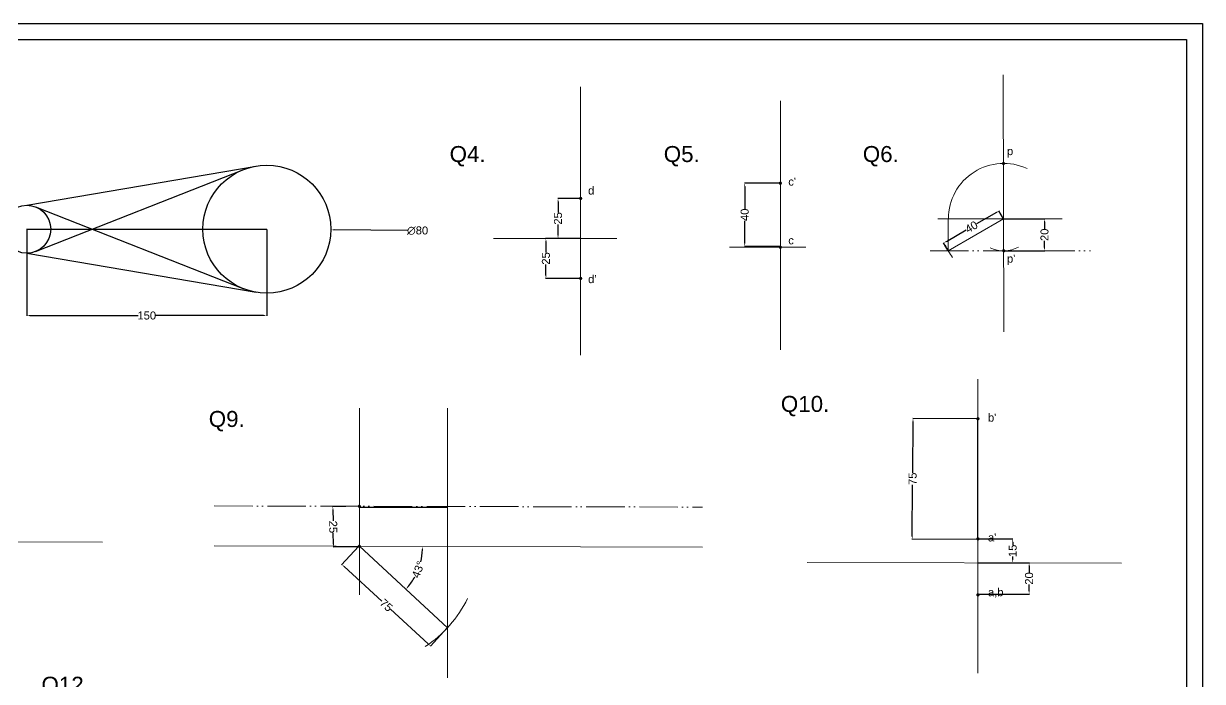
# Model space of a CAD drawing. Header units: millimetres. Extents: x 854 to 2043, y 502 to 1343.
# Drawn here: x 1307 to 2043, y 931 to 1343 of the extents above; entities that cross this region are included whole.
import ezdxf

# ---------------------------------------------------------------- set-up
doc = ezdxf.new("R2010")
doc.units = ezdxf.units.MM
doc.header["$PDMODE"] = 34
doc.header["$PDSIZE"] = 3
doc.linetypes.add('ACAD_ISO05W100', pattern=[33, 24, -3, 0, -3, 0, -3])
doc.layers.add('dimension line', color=50, linetype='Continuous')
for name, color, linetype, lineweight in [('locus', 7, 'ACAD_ISO05W100', 15), ('LOCUS LINE', 7, 'ACAD_ISO05W100', 5), ('object', 1, 'Continuous', 30), ('prjector', 7, 'Continuous', 0), ('reference', 7, 'Continuous', 20), ('text', 80, 'Continuous', 5)]:
    doc.layers.add(name, color=color, linetype=linetype, lineweight=lineweight)
doc.styles.get("Standard").update_dxf_attribs({"font": 'arial.ttf', "height": 5})
doc.dimstyles.get("Standard").update_dxf_attribs({"dimtxt": 5, "dimasz": 2, "dimexe": 0.18, "dimexo": 0.0625, "dimgap": 0.09, "dimtad": 0, "dimdec": 0, "dimzin": 0, "dimdsep": 46, "dimtxsty": 'Standard', "dimcen": 0.09, "dimadec": 0, "dimazin": 0, "dimtfac": 1, "dimtdec": 0, "dimtofl": 0, "dimtmove": 0, "dimatfit": 3, "dimfxl": 1, "dimtolj": 1, "dimtzin": 0, "dimarcsym": 0})

# ---------------------------------------------------------------- blocks, each defined once
blk = doc.blocks.new('*D3')
at = {"layer": 'Defpoints', "color": 0, "transparency": 16777216}
for p in [(1418.55, 1214.46), (1498.55, 1213.67)]:
    blk.add_point(p, dxfattribs=at)
at = {"layer": 'dimension line', "color": 0, "lineweight": -2, "transparency": 16777216}
for p, q in [((1458.46, 1214.06), (1458.64, 1214.06)), ((1458.55, 1213.97), (1458.55, 1214.15)), ((1546.39, 1213.19), (1500.55, 1213.65))]:
    blk.add_line(p, q, dxfattribs=at)
at = {"layer": 'dimension line', "color": 0, "transparency": 16777216}
blk.add_solid([(1500.55, 1213.98), (1500.54, 1213.31), (1498.55, 1213.67)], dxfattribs=at)
at = {"layer": 'dimension line', "color": 0, "transparency": 16777216, "insert": (1552.77, 1213.13), "char_height": 5, "attachment_point": 5, "rotation": 359.43383}
blk.add_mtext('\\A1;∅80', dxfattribs=at)
blk = doc.blocks.new('*D4')
at = {"layer": 'Defpoints', "color": 0, "transparency": 16777216}
for p in [(1293.55, 1213.92), (1323.55, 1214.2)]:
    blk.add_point(p, dxfattribs=at)
at = {"layer": 'dimension line', "color": 0, "lineweight": -2, "transparency": 16777216}
for p, q in [((1280.77, 1213.81), (1291.55, 1213.91)), ((1308.46, 1214.06), (1308.64, 1214.06)), ((1308.55, 1213.97), (1308.55, 1214.15))]:
    blk.add_line(p, q, dxfattribs=at)
at = {"layer": 'dimension line', "color": 0, "transparency": 16777216}
blk.add_solid([(1291.55, 1214.24), (1291.55, 1213.57), (1293.55, 1213.92)], dxfattribs=at)
at = {"layer": 'dimension line', "color": 0, "transparency": 16777216, "insert": (1274.38, 1213.75), "char_height": 5, "attachment_point": 5, "rotation": 0.52324}
blk.add_mtext('\\A1;∅30', dxfattribs=at)
blk = doc.blocks.new('*D5')
at = {"layer": 'Defpoints', "color": 0, "transparency": 16777216}
for p in [(1308.55, 1213.97), (1458.55, 1213.97), (1458.55, 1160.09)]:
    blk.add_point(p, dxfattribs=at)
at = {"layer": 'dimension line', "color": 0, "lineweight": -2, "transparency": 16777216}
for p, q in [((1308.55, 1213.91), (1308.55, 1159.91)), ((1458.55, 1213.91), (1458.55, 1159.91)), ((1310.55, 1160.09), (1378.18, 1160.09)), ((1456.55, 1160.09), (1388.92, 1160.09))]:
    blk.add_line(p, q, dxfattribs=at)
at = {"layer": 'dimension line', "color": 0, "transparency": 16777216}
for points in [[(1310.55, 1160.43), (1310.55, 1159.76), (1308.55, 1160.09)], [(1456.55, 1160.43), (1456.55, 1159.76), (1458.55, 1160.09)]]:
    blk.add_solid(points, dxfattribs=at)
at = {"layer": 'dimension line', "color": 0, "transparency": 16777216, "insert": (1383.55, 1160.09), "char_height": 5, "attachment_point": 5}
blk.add_mtext('\\A1;150', dxfattribs=at)
blk = doc.blocks.new('*D6')
at = {"layer": 'Defpoints', "color": 0, "transparency": 16777216}
for p in [(1654.64, 1233.28), (1640.5, 1208.28), (1654.64, 1208.28)]:
    blk.add_point(p, dxfattribs=at)
at = {"layer": 'dimension line', "color": 0, "lineweight": -2, "transparency": 16777216}
for p, q in [((1654.58, 1233.28), (1640.32, 1233.28)), ((1640.5, 1231.28), (1640.5, 1224.51)), ((1640.5, 1210.28), (1640.5, 1217.04)), ((1654.58, 1208.28), (1640.32, 1208.28))]:
    blk.add_line(p, q, dxfattribs=at)
at = {"layer": 'dimension line', "color": 0, "transparency": 16777216}
for points in [[(1640.17, 1231.28), (1640.83, 1231.28), (1640.5, 1233.28)], [(1640.17, 1210.28), (1640.83, 1210.28), (1640.5, 1208.28)]]:
    blk.add_solid(points, dxfattribs=at)
at = {"layer": 'dimension line', "color": 0, "transparency": 16777216, "insert": (1640.5, 1220.78), "char_height": 5, "attachment_point": 5, "rotation": 90}
blk.add_mtext('\\A1;25', dxfattribs=at)
blk = doc.blocks.new('*D7')
at = {"layer": 'Defpoints', "color": 0, "transparency": 16777216}
for p in [(1654.64, 1208.28), (1632.94, 1183.28), (1654.64, 1183.28)]:
    blk.add_point(p, dxfattribs=at)
at = {"layer": 'dimension line', "color": 0, "lineweight": -2, "transparency": 16777216}
for p, q in [((1654.58, 1208.28), (1632.76, 1208.28)), ((1632.94, 1206.28), (1632.94, 1199.51)), ((1632.94, 1185.28), (1632.94, 1192.04)), ((1654.58, 1183.28), (1632.76, 1183.28))]:
    blk.add_line(p, q, dxfattribs=at)
at = {"layer": 'dimension line', "color": 0, "transparency": 16777216}
for points in [[(1632.61, 1206.28), (1633.27, 1206.28), (1632.94, 1208.28)], [(1632.61, 1185.28), (1633.27, 1185.28), (1632.94, 1183.28)]]:
    blk.add_solid(points, dxfattribs=at)
at = {"layer": 'dimension line', "color": 0, "transparency": 16777216, "insert": (1632.94, 1195.78), "char_height": 5, "attachment_point": 5, "rotation": 90}
blk.add_mtext('\\A1;25', dxfattribs=at)
blk = doc.blocks.new('*D8')
at = {"layer": 'Defpoints', "color": 0, "transparency": 16777216}
for p in [(1779.41, 1242.8), (1757.15, 1203.3), (1779.41, 1203.3)]:
    blk.add_point(p, dxfattribs=at)
at = {"layer": 'dimension line', "color": 0, "lineweight": -2, "transparency": 16777216}
for p, q in [((1779.35, 1242.8), (1756.97, 1242.8)), ((1757.15, 1240.8), (1757.15, 1226.81)), ((1757.15, 1205.3), (1757.15, 1219.29)), ((1779.35, 1203.3), (1756.97, 1203.3))]:
    blk.add_line(p, q, dxfattribs=at)
at = {"layer": 'dimension line', "color": 0, "transparency": 16777216}
for points in [[(1756.82, 1240.8), (1757.49, 1240.8), (1757.15, 1242.8)], [(1756.82, 1205.3), (1757.49, 1205.3), (1757.15, 1203.3)]]:
    blk.add_solid(points, dxfattribs=at)
at = {"layer": 'dimension line', "color": 0, "transparency": 16777216, "insert": (1757.15, 1223.05), "char_height": 5, "attachment_point": 5, "rotation": 90}
blk.add_mtext('\\A1;40', dxfattribs=at)
blk = doc.blocks.new('*D9')
at = {"layer": 'Defpoints', "color": 0, "transparency": 16777216}
for p in [(1918.93, 1220.56), (1918.99, 1200.56), (1944.48, 1200.56)]:
    blk.add_point(p, dxfattribs=at)
at = {"layer": 'dimension line', "color": 0, "lineweight": -2, "transparency": 16777216}
for p, q in [((1918.99, 1220.56), (1944.66, 1220.56)), ((1944.48, 1218.56), (1944.48, 1214.26)), ((1944.48, 1202.56), (1944.48, 1206.85)), ((1919.05, 1200.56), (1944.66, 1200.56))]:
    blk.add_line(p, q, dxfattribs=at)
at = {"layer": 'dimension line', "color": 0, "transparency": 16777216}
for points in [[(1944.14, 1218.56), (1944.81, 1218.56), (1944.48, 1220.56)], [(1944.14, 1202.56), (1944.81, 1202.56), (1944.48, 1200.56)]]:
    blk.add_solid(points, dxfattribs=at)
at = {"layer": 'dimension line', "color": 0, "transparency": 16777216, "insert": (1944.48, 1210.56), "char_height": 5, "attachment_point": 5, "rotation": 90}
blk.add_mtext('\\A1;20', dxfattribs=at)
blk = doc.blocks.new('*D10')
at = {"layer": 'Defpoints', "color": 0, "transparency": 16777216}
for p in [(1918.93, 1220.56), (1881.46, 1205.45), (1884.29, 1200.56)]:
    blk.add_point(p, dxfattribs=at)
at = {"layer": 'dimension line', "color": 0, "lineweight": -2, "transparency": 16777216}
for p, q in [((1914.37, 1224.45), (1902.04, 1217.34)), ((1918.9, 1220.61), (1916.01, 1225.61)), ((1883.19, 1206.45), (1895.52, 1213.57)), ((1884.26, 1200.61), (1881.37, 1205.61))]:
    blk.add_line(p, q, dxfattribs=at)
at = {"layer": 'dimension line', "color": 0, "transparency": 16777216}
for points in [[(1914.2, 1224.74), (1914.54, 1224.17), (1916.1, 1225.45)], [(1883.03, 1206.74), (1883.36, 1206.17), (1881.46, 1205.45)]]:
    blk.add_solid(points, dxfattribs=at)
at = {"layer": 'dimension line', "color": 0, "transparency": 16777216, "insert": (1898.78, 1215.45), "char_height": 5, "attachment_point": 5, "rotation": 30}
blk.add_mtext('\\A1;40', dxfattribs=at)
blk = doc.blocks.new('*D21')
at = {"layer": 'Defpoints', "color": 0, "transparency": 16777216}
for p in [(1903.37, 1095.56), (1861.8, 1020.33), (1902.87, 1020.06)]:
    blk.add_point(p, dxfattribs=at)
at = {"layer": 'dimension line', "color": 0, "lineweight": -2, "transparency": 16777216}
for p, q in [((1862.29, 1093.83), (1862.08, 1061.75)), ((1903.31, 1095.56), (1862.12, 1095.83)), ((1861.82, 1022.33), (1862.03, 1054.41)), ((1902.81, 1020.06), (1861.62, 1020.33))]:
    blk.add_line(p, q, dxfattribs=at)
at = {"layer": 'dimension line', "color": 0, "transparency": 16777216}
for points in [[(1861.96, 1093.83), (1862.62, 1093.83), (1862.3, 1095.83)], [(1861.48, 1022.34), (1862.15, 1022.33), (1861.8, 1020.33)]]:
    blk.add_solid(points, dxfattribs=at)
at = {"layer": 'dimension line', "color": 0, "transparency": 16777216, "insert": (1862.05, 1058.08), "char_height": 5, "attachment_point": 5, "rotation": 89.62055}
blk.add_mtext('\\A1;75', dxfattribs=at)
blk = doc.blocks.new('*D22')
at = {"layer": 'Defpoints', "color": 0, "transparency": 16777216}
for p in [(1902.87, 1020.56), (1902.87, 1005.56), (1924.59, 1005.56)]:
    blk.add_point(p, dxfattribs=at)
at = {"layer": 'dimension line', "color": 0, "lineweight": -2, "transparency": 16777216}
for p, q in [((1902.93, 1020.56), (1924.77, 1020.56)), ((1924.59, 1018.56), (1924.59, 1016.52)), ((1924.59, 1007.56), (1924.59, 1009.61)), ((1902.93, 1005.56), (1924.77, 1005.56))]:
    blk.add_line(p, q, dxfattribs=at)
at = {"layer": 'dimension line', "color": 0, "transparency": 16777216}
for points in [[(1924.26, 1018.56), (1924.92, 1018.56), (1924.59, 1020.56)], [(1924.26, 1007.56), (1924.92, 1007.56), (1924.59, 1005.56)]]:
    blk.add_solid(points, dxfattribs=at)
at = {"layer": 'dimension line', "color": 0, "transparency": 16777216, "insert": (1924.59, 1013.06), "char_height": 5, "attachment_point": 5, "rotation": 90}
blk.add_mtext('\\A1;15', dxfattribs=at)
blk = doc.blocks.new('*D23')
at = {"layer": 'Defpoints', "color": 0, "transparency": 16777216}
for p in [(1902.87, 1005.56), (1902.87, 986.06), (1934.85, 986.06)]:
    blk.add_point(p, dxfattribs=at)
at = {"layer": 'dimension line', "color": 0, "lineweight": -2, "transparency": 16777216}
for p, q in [((1902.93, 1005.56), (1935.03, 1005.56)), ((1934.85, 1003.56), (1934.85, 999.52)), ((1934.85, 988.06), (1934.85, 992.11)), ((1902.93, 986.06), (1935.03, 986.06))]:
    blk.add_line(p, q, dxfattribs=at)
at = {"layer": 'dimension line', "color": 0, "transparency": 16777216}
for points in [[(1934.52, 1003.56), (1935.18, 1003.56), (1934.85, 1005.56)], [(1934.52, 988.06), (1935.18, 988.06), (1934.85, 986.06)]]:
    blk.add_solid(points, dxfattribs=at)
at = {"layer": 'dimension line', "color": 0, "transparency": 16777216, "insert": (1934.85, 995.81), "char_height": 5, "attachment_point": 5, "rotation": 90}
blk.add_mtext('\\A1;20', dxfattribs=at)
blk = doc.blocks.new('*D45')
at = {"layer": 'Defpoints', "color": 0, "transparency": 16777216}
for p in [(1425.69, 1016.11), (1516.37, 1015.9), (1730.72, 1015.4), (1551.09, 996.97), (1571.37, 964.91)]:
    blk.add_point(p, dxfattribs=at)
at = {"layer": 'dimension line', "color": 0, "lineweight": -2, "transparency": 16777216}
for start, end in [(345.91914, 356.96966), (320.06438, 331.1149)]:
    blk.add_arc((1516.37, 1015.9), 39.55, start, end, dxfattribs=at)
at = {"layer": 'dimension line', "color": 0, "transparency": 16777216}
for points in [[(1555.53, 1013.82), (1556.2, 1013.8), (1555.92, 1015.81)], [(1546.95, 990.29), (1546.45, 990.73), (1545.37, 989.01)]]:
    blk.add_solid(points, dxfattribs=at)
at = {"layer": 'dimension line', "color": 0, "transparency": 16777216, "insert": (1553.17, 1001.41), "char_height": 5, "attachment_point": 5, "rotation": 68.51702}
blk.add_mtext('\\A1;43°', dxfattribs=at)
blk = doc.blocks.new('*D46')
at = {"layer": 'Defpoints', "color": 0, "transparency": 16777216}
for p in [(1515.87, 1015.9), (1505.44, 1004.54), (1571.37, 964.91)]:
    blk.add_point(p, dxfattribs=at)
at = {"layer": 'dimension line', "color": 0, "lineweight": -2, "transparency": 16777216}
for p, q in [((1515.83, 1015.85), (1505.32, 1004.41)), ((1506.91, 1003.19), (1530.49, 981.53)), ((1559.47, 954.91), (1535.89, 976.57)), ((1571.33, 964.86), (1560.82, 953.42))]:
    blk.add_line(p, q, dxfattribs=at)
at = {"layer": 'dimension line', "color": 0, "transparency": 16777216}
for points in [[(1507.14, 1003.44), (1506.69, 1002.95), (1505.44, 1004.54)], [(1559.69, 955.15), (1559.24, 954.66), (1560.94, 953.55)]]:
    blk.add_solid(points, dxfattribs=at)
at = {"layer": 'dimension line', "color": 0, "transparency": 16777216, "insert": (1533.19, 979.05), "char_height": 5, "attachment_point": 5, "rotation": 317.425}
blk.add_mtext('\\A1;75', dxfattribs=at)
blk = doc.blocks.new('*D47')
at = {"layer": 'Defpoints', "color": 0, "transparency": 16777216}
for p in [(1516.37, 1040.9), (1500.2, 1015.32), (1516.74, 1015.56)]:
    blk.add_point(p, dxfattribs=at)
at = {"layer": 'dimension line', "color": 0, "lineweight": -2, "transparency": 16777216}
for p, q in [((1516.31, 1040.9), (1499.66, 1040.66)), ((1499.87, 1038.66), (1499.97, 1031.72)), ((1500.17, 1017.32), (1500.07, 1024.26)), ((1516.68, 1015.56), (1500.02, 1015.32))]:
    blk.add_line(p, q, dxfattribs=at)
at = {"layer": 'dimension line', "color": 0, "transparency": 16777216}
for points in [[(1500.2, 1038.66), (1499.53, 1038.65), (1499.84, 1040.66)], [(1500.51, 1017.32), (1499.84, 1017.31), (1500.2, 1015.32)]]:
    blk.add_solid(points, dxfattribs=at)
at = {"layer": 'dimension line', "color": 0, "transparency": 16777216, "insert": (1500.02, 1027.99), "char_height": 5, "attachment_point": 5, "rotation": 270.829}
blk.add_mtext('\\A1;25', dxfattribs=at)

msp = doc.modelspace()

# ---------------------------------------------------------------- linework, layer by layer
for p, q in [((874.13, 1332.54), (2033.13, 1332.54)), ((2033.13, 1332.54), (2033.13, 511.54)), ((1308.55, 1229.06), (1451.82, 1253.49)), ((1314.05, 1200.11), (1444.15, 1251.38)), ((1314.05, 1228.02), (1444.15, 1176.74)), ((1308.55, 1214.06), (1458.55, 1214.06)), ((1308.55, 1199.06), (1451.82, 1174.63))]:
    msp.add_line(p, q)
msp.add_lwpolyline([(854.13, 1342.54), (2043.13, 1342.54), (2043.13, 501.54), (854.13, 501.54)], close=True)
for centre, radius in [((1458.55, 1214.06), 40), ((1308.55, 1214.06), 15)]:
    msp.add_circle(centre, radius)
at = {"layer": 'locus'}
msp.add_line((1872.98, 1200.56), (1973.23, 1200.56), dxfattribs=at)
at = {"layer": 'LOCUS LINE'}
msp.add_line((1425.75, 1041.11), (1730.78, 1040.4), dxfattribs=at)
at = {"layer": 'object'}
for p, q in [((1902.87, 1020.56), (1902.87, 1095.56)), ((1516.37, 1040.4), (1571.37, 1040.4)), ((1516.37, 1015.9), (1571.37, 964.91))]:
    msp.add_line(p, q, dxfattribs=at)
at = {"layer": 'prjector'}
for p, q in [((1918.68, 1310.59), (1919.13, 1149.97)), ((1654.64, 1303.11), (1654.64, 1135.25)), ((1779.41, 1294.23), (1779.41, 1138.58)), ((1918.93, 1220.56), (1884.29, 1200.56)), ((1884.29, 1200.56), (1884.29, 1220.56)), ((1902.87, 1120.44), (1902.87, 936.68)), ((1516.37, 1102.27), (1516.37, 985.64)), ((1571.37, 1102.27), (1571.37, 933.66))]:
    msp.add_line(p, q, dxfattribs=at)
at = {"layer": 'prjector', "const_width": 1}
for points in [[(1918.34, 1255.11, 1), (1919.34, 1255.11, 1)], [(1778.91, 1242.8, 1), (1779.91, 1242.8, 1)], [(1654.14, 1233.28, 1), (1655.14, 1233.28, 1)], [(1778.91, 1202.8, 1), (1779.91, 1202.8, 1)], [(1918.49, 1200.56, 1), (1919.49, 1200.56, 1)], [(1654.14, 1183.28, 1), (1655.14, 1183.28, 1)], [(1902.37, 1095.56, 1), (1903.37, 1095.56, 1)], [(1515.87, 1040.9, 1), (1516.87, 1040.9, 1)], [(1515.87, 1015.9, 1), (1516.87, 1015.9, 1)], [(1902.37, 1020.56, 1), (1903.37, 1020.56, 1)], [(1902.37, 985.56, 1), (1903.37, 985.56, 1)]]:
    msp.add_lwpolyline(points, format="xyb", close=True, dxfattribs=at)
at = {"layer": 'prjector'}
for centre, radius, start, end in [((1918.98, 1220.66), 34.52, 64.8814, 180.14638), ((1918.93, 1220.56), 40, 204.22513, 217.07371), ((1918.93, 1220.56), 20, 245.16304, 297.81883), ((1516.37, 1015.9), 75, 303.25769, 334.29382)]:
    msp.add_arc(centre, radius, start, end, dxfattribs=at)
at = {"layer": 'reference'}
for p, q in [((1877.86, 1220.56), (1955.44, 1220.56)), ((1884.29, 1220.56), (1918.93, 1220.56)), ((1600.16, 1208.28), (1677.33, 1208.28)), ((1747.56, 1202.8), (1795.24, 1202.8)), ((1778.91, 1202.8), (1779.91, 1202.8)), ((1150.54, 1018.79), (1355.98, 1018.52)), ((1425.69, 1016.11), (1730.72, 1015.4)), ((1796.23, 1005.81), (1992.64, 1005.35))]:
    msp.add_line(p, q, dxfattribs=at)

# ---------------------------------------------------------------- texts
at = {"layer": 'text', "attachment_point": 1}
for s, insert, char_height, width in [('Q4.', (1572.77, 1266.02), 10, 27.9131), ('Q5.', (1706.56, 1266.02), 10, 27.9131), ('Q6.', (1830.93, 1266.02), 10, 27.9131), ('p', (1921.03, 1265.35), 5, 14.9049), ("c'", (1784.37, 1246.29), 5, 14.9049), ('d', (1659.29, 1240.72), 5, 14.9049), ('c', (1784.37, 1209.58), 5, 14.9049), ("p'", (1921.03, 1198.16), 5, 14.9049), ("d'", (1659.29, 1185.36), 5, 14.9049), ('Q10.', (1779.72, 1109.87), 10, 27.9131), ('Q9.', (1422.27, 1100.47), 10, 27.9131), ("b'", (1909.14, 1098.83), 5, 18.7835), ("a'", (1909.14, 1023.95), 5, 18.7835), ('a,b', (1909.14, 989.73), 5, 18.7835), ('Q12.', (1317.75, 934.4), 10, 27.9131)]:
    msp.add_mtext(s, dxfattribs=dict(at, insert=insert, char_height=char_height, width=width))

# ---------------------------------------------------------------- dimensions: what is measured, and where the dimension line sits
at = {"layer": 'dimension line'}
for base, p1, p2, picture, middle in [((1757.15230156, 1203.30146556), (1779.41259289, 1242.80146556), (1779.41259289, 1203.30146556), '*D8', (1757.15230156, 1223.05146556)), ((1640.5, 1208.28), (1654.64, 1233.28), (1654.64, 1208.28), '*D6', (1640.5, 1220.78)), ((1944.48, 1200.56), (1918.93, 1220.56), (1918.99, 1200.56), '*D9', (1944.48, 1210.56)), ((1632.94, 1183.28), (1654.64, 1208.28), (1654.64, 1183.28), '*D7', (1632.94, 1195.78)), ((1924.59, 1005.56), (1902.87, 1020.56), (1902.87, 1005.56), '*D22', (1924.59, 1013.06)), ((1934.84943, 986.06137), (1902.86952, 1005.56143), (1902.86952, 986.06137), '*D23', (1934.84943, 995.8114))]:
    dim = msp.add_linear_dim(base=base, p1=p1, p2=p2, angle=90, dimstyle='Standard', dxfattribs=at)
    dim.commit()
    dim.dimension.update_dxf_attribs({"geometry": picture, "text_midpoint": middle})
for p1, p2, distance, picture, middle in [((1918.93, 1220.56), (1884.29, 1200.56), -5.66, '*D10', (1898.78, 1215.45)), ((1903.3695, 1095.5588), (1902.8695, 1020.0615), -41.0667, '*D21', (1862.0537, 1058.0821)), ((1516.37, 1040.9), (1516.74, 1015.56), -16.54, '*D47', (1500.02, 1027.99)), ((1571.37, 964.91), (1515.87, 1015.9), 15.42, '*D46', (1533.19, 979.05))]:
    dim = msp.add_aligned_dim(p1=p1, p2=p2, distance=distance, dimstyle='Standard', dxfattribs=at)
    dim.commit()
    dim.dimension.update_dxf_attribs({"geometry": picture, "text_midpoint": middle})
dim = msp.add_diameter_dim_2p(p1=(1323.55, 1214.2), p2=(1293.55, 1213.92), dimstyle='Standard', override={"dimdec": 0}, dxfattribs=at)
dim.commit()
dim.dimension.update_dxf_attribs({"geometry": '*D4', "text_midpoint": (1274.38, 1213.75), "dimtype": 163})
dim = msp.add_diameter_dim_2p(p1=(1418.55, 1214.46), p2=(1498.55, 1213.67), dimstyle='Standard', dxfattribs=at)
dim.commit()
dim.dimension.update_dxf_attribs({"geometry": '*D3', "text_midpoint": (1552.77, 1213.13), "dimtype": 163})
dim = msp.add_linear_dim(base=(1458.55, 1160.09), p1=(1308.55, 1213.97), p2=(1458.55, 1213.97), dimstyle='Standard', dxfattribs=at)
dim.commit()
dim.dimension.update_dxf_attribs({"geometry": '*D5', "text_midpoint": (1383.55, 1160.09)})
dim = msp.add_angular_dim_2l(base=(1551.09, 996.97), line1=((1516.37, 1015.9), (1571.37, 964.91)), line2=((1425.69, 1016.11), (1730.72, 1015.4)), dimstyle='Standard', dxfattribs=at)
dim.commit()
dim.dimension.update_dxf_attribs({"geometry": '*D45', "text_midpoint": (1553.17, 1001.41)})

doc.saveas('drawing.dxf')
